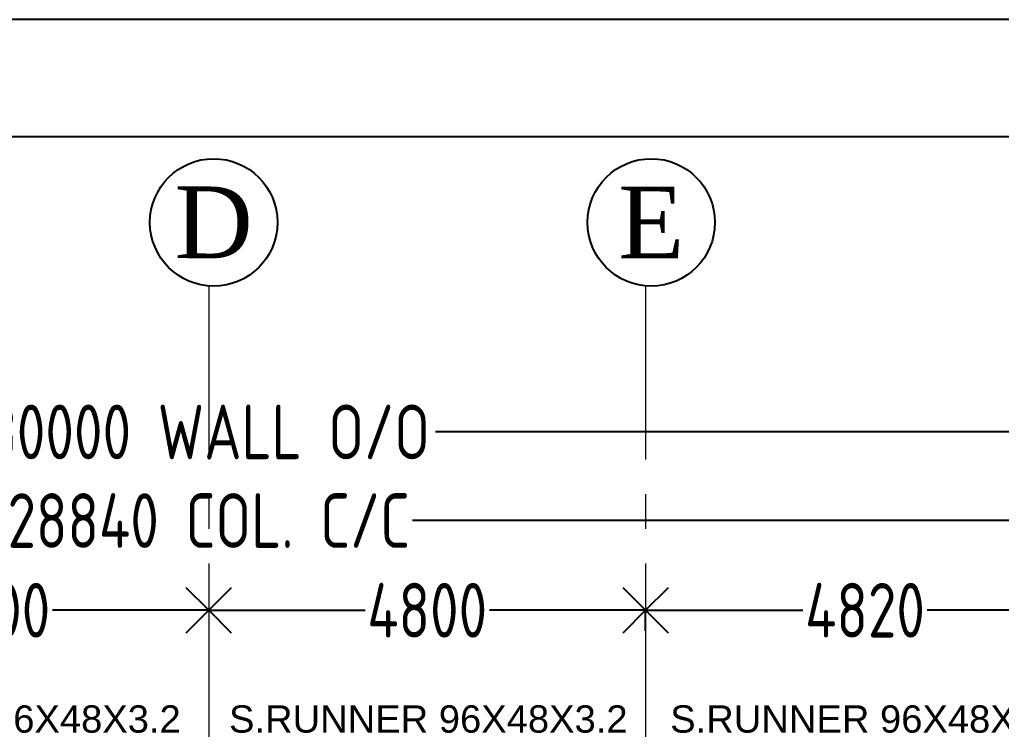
# Model space of a CAD drawing. Header units: millimetres. Extents: x 3470347 to 5996549, y -3470518 to 17149644.
# Drawn here: x 4845416 to 4856201, y 6641144 to 6649016 of the extents above; entities that cross this region are included whole.
import ezdxf
from ezdxf.enums import TextEntityAlignment as Align

# ---------------------------------------------------------------- set-up
doc = ezdxf.new("R2010")
doc.units = ezdxf.units.MM
doc.header["$MEASUREMENT"] = 0
doc.header["$PDMODE"] = 35
doc.header["$PDSIZE"] = -5
doc.linetypes.add('CENTER', pattern=[50.8, 31.75, -6.35, 6.35, -6.35])
doc.layers.get('0').update_dxf_attribs({"linetype": 'CONTINUOUS', "lineweight": 25})
doc.layers.get('DEFPOINTS').update_dxf_attribs({"linetype": 'CONTINUOUS', "lineweight": 25})
doc.layers.add('BOLT', color=1, linetype='CONTINUOUS')
doc.layers.add('YQ_AXIS', color=4, linetype='CONTINUOUS')
for name, color, linetype, lineweight in [('CENTER', 8, 'CENTER', 0), ('rRCC 2', 40, 'CONTINUOUS', 15), ('SHEET', 7, 'CONTINUOUS', 15)]:
    doc.layers.add(name, color=color, linetype=linetype, lineweight=lineweight)
doc.styles.add('Aerial', font='times.ttf')
doc.styles.add('DIM', font='geniso.shx', dxfattribs={"width": 0.85})
doc.styles.add('PDF Arial', font='arial.ttf')
doc.dimstyles.new('ST-100', dxfattribs={"dimscale": 100, "dimtxt": 7, "dimasz": 5, "dimexe": 0.18, "dimexo": 0.0625, "dimgap": 0.2, "dimtad": 0, "dimdec": 0, "dimzin": 0, "dimdsep": 46, "dimtxsty": 'DIM', "dimblk": 'OPEN90', "dimcen": 0.09, "dimclrd": 256, "dimclrt": 7, "dimadec": 0, "dimazin": 0, "dimtfac": 1, "dimtdec": 0, "dimtofl": 0, "dimtmove": 0, "dimatfit": 3, "dimldrblk": 'OPEN90', "dimfxl": 1, "dimtolj": 1, "dimtzin": 0, "dimlwd": -1, "dimarcsym": 0})

# ---------------------------------------------------------------- blocks, each defined once
blk = doc.blocks.new('_Open90')
at = {"color": 0, "linetype": 'ByBlock', "lineweight": -2}
for p, q in [((-0.5, 0.5), (0, 0)), ((0, 0), (-1, 0)), ((0, 0), (-0.5, -0.5))]:
    blk.add_line(p, q, dxfattribs=at)
blk = doc.blocks.new('*D1788')
at = {"layer": 'BOLT', "color": 0, "lineweight": -2}
for p, q in [((4833073, 6643520), (4833073, 6643532)), ((4861913, 6643520), (4861913, 6643532))]:
    blk.add_line(p, q, dxfattribs=at)
at = {"layer": 'BOLT'}
for p, q in [((4833573, 6643514), (4845254, 6643514)), ((4861413, 6643514), (4849731, 6643514))]:
    blk.add_line(p, q, dxfattribs=at)
at = {"layer": 'DEFPOINTS', "color": 0}
for p in [(4833073, 6643514), (4861913, 6643514), (4861913, 6643514)]:
    blk.add_point(p, dxfattribs=at)
at = {"layer": 'BOLT', "xscale": 500, "yscale": 500, "zscale": 500, "rotation": 180}
blk.add_blockref('_Open90', (4833073, 6643514), dxfattribs=at)
at = {"layer": 'BOLT', "xscale": 500, "yscale": 500, "zscale": 500}
blk.add_blockref('_Open90', (4861913, 6643514), dxfattribs=at)
at = {"layer": 'BOLT', "color": 7, "insert": (4847493, 6643514), "char_height": 600, "attachment_point": 5, "style": 'DIM'}
blk.add_mtext('\\A1;28840 COL. C/C', dxfattribs=at)
blk = doc.blocks.new('*D1790')
at = {"layer": 'BOLT', "color": 0, "lineweight": -2}
for p, q in [((4832493, 6641114), (4832493, 6644505)), ((4862493, 6641114), (4862493, 6644505))]:
    blk.add_line(p, q, dxfattribs=at)
at = {"layer": 'BOLT'}
for p, q in [((4832993, 6644487), (4844999, 6644487)), ((4861993, 6644487), (4849986, 6644487))]:
    blk.add_line(p, q, dxfattribs=at)
at = {"layer": 'DEFPOINTS', "color": 0}
for p in [(4862493, 6644487), (4832493, 6641107), (4862493, 6641107)]:
    blk.add_point(p, dxfattribs=at)
at = {"layer": 'BOLT', "xscale": 500, "yscale": 500, "zscale": 500, "rotation": 180}
blk.add_blockref('_Open90', (4832493, 6644487), dxfattribs=at)
at = {"layer": 'BOLT', "xscale": 500, "yscale": 500, "zscale": 500}
blk.add_blockref('_Open90', (4862493, 6644487), dxfattribs=at)
at = {"layer": 'BOLT', "color": 7, "insert": (4847493, 6644487), "char_height": 600, "attachment_point": 5, "style": 'DIM'}
blk.add_mtext('\\A1;30000 WALL O/O', dxfattribs=at)
blk = doc.blocks.new('*D1792')
at = {"layer": 'BOLT', "color": 0, "lineweight": -2}
for p, q in [((4842693, 6642535), (4842693, 6642547)), ((4847493, 6642535), (4847493, 6642547))]:
    blk.add_line(p, q, dxfattribs=at)
at = {"layer": 'BOLT'}
for p, q in [((4843193, 6642529), (4844410, 6642529)), ((4846993, 6642529), (4845776, 6642529))]:
    blk.add_line(p, q, dxfattribs=at)
at = {"layer": 'DEFPOINTS', "color": 0}
for p in [(4842693, 6642529), (4847493, 6642529), (4847493, 6642529)]:
    blk.add_point(p, dxfattribs=at)
at = {"layer": 'BOLT', "xscale": 500, "yscale": 500, "zscale": 500, "rotation": 180}
blk.add_blockref('_Open90', (4842693, 6642529), dxfattribs=at)
at = {"layer": 'BOLT', "xscale": 500, "yscale": 500, "zscale": 500}
blk.add_blockref('_Open90', (4847493, 6642529), dxfattribs=at)
at = {"layer": 'BOLT', "color": 7, "insert": (4845093, 6642529), "char_height": 600, "attachment_point": 5, "style": 'DIM'}
blk.add_mtext('\\A1;4800', dxfattribs=at)
blk = doc.blocks.new('*D1795')
at = {"layer": 'BOLT', "color": 0, "lineweight": -2}
for p, q in [((4847493, 6642522), (4847493, 6642511)), ((4852293, 6642522), (4852293, 6642511))]:
    blk.add_line(p, q, dxfattribs=at)
at = {"layer": 'BOLT'}
for p, q in [((4847993, 6642529), (4849210, 6642529)), ((4851793, 6642529), (4850576, 6642529))]:
    blk.add_line(p, q, dxfattribs=at)
at = {"layer": 'DEFPOINTS', "color": 0}
for p in [(4847493, 6642529), (4847493, 6642529), (4852293, 6642529)]:
    blk.add_point(p, dxfattribs=at)
at = {"layer": 'BOLT', "xscale": 500, "yscale": 500, "zscale": 500, "rotation": 180}
blk.add_blockref('_Open90', (4847493, 6642529), dxfattribs=at)
at = {"layer": 'BOLT', "xscale": 500, "yscale": 500, "zscale": 500}
blk.add_blockref('_Open90', (4852293, 6642529), dxfattribs=at)
at = {"layer": 'BOLT', "color": 7, "insert": (4849893, 6642529), "char_height": 600, "attachment_point": 5, "style": 'DIM'}
blk.add_mtext('\\A1;4800', dxfattribs=at)
blk = doc.blocks.new('*D1796')
at = {"layer": 'BOLT', "color": 0, "lineweight": -2}
for p, q in [((4852293, 6642304), (4852293, 6642547)), ((4857113, 6642304), (4857113, 6642547))]:
    blk.add_line(p, q, dxfattribs=at)
at = {"layer": 'BOLT'}
for p, q in [((4852793, 6642529), (4854020, 6642529)), ((4856613, 6642529), (4855386, 6642529))]:
    blk.add_line(p, q, dxfattribs=at)
at = {"layer": 'DEFPOINTS', "color": 0}
for p in [(4852293, 6642529), (4852293, 6642298), (4857113, 6642298)]:
    blk.add_point(p, dxfattribs=at)
at = {"layer": 'BOLT', "xscale": 500, "yscale": 500, "zscale": 500, "rotation": 180}
blk.add_blockref('_Open90', (4852293, 6642529), dxfattribs=at)
at = {"layer": 'BOLT', "xscale": 500, "yscale": 500, "zscale": 500}
blk.add_blockref('_Open90', (4857113, 6642529), dxfattribs=at)
at = {"layer": 'BOLT', "color": 7, "insert": (4854703, 6642529), "char_height": 600, "attachment_point": 5, "style": 'DIM'}
blk.add_mtext('\\A1;4820', dxfattribs=at)

msp = doc.modelspace()

# ---------------------------------------------------------------- linework, layer by layer
at = {"color": 192, "lineweight": 25, "elevation": 0}
msp.add_lwpolyline([(4824379.69, 6601077.16), (4892178.93, 6601077.16), (4892178.93, 6649016.07), (4824379.69, 6649016.07)], close=True, dxfattribs=at)
at = {"layer": 'CENTER', "color": 8, "ltscale": 60}
for p, q in [((4847492.87, 6646090.98, 0), (4847492.87, 6608276.48, 0)), ((4852292.54, 6646090.98, 0), (4852292.54, 6608276.48, 0))]:
    msp.add_line(p, q, dxfattribs=at)
at = {"layer": 'SHEET', "color": 220, "lineweight": 25, "elevation": 0}
msp.add_lwpolyline([(4825671.11, 6602366.16), (4890887.51, 6602366.16), (4890887.51, 6647727.08), (4825671.11, 6647727.08)], close=True, dxfattribs=at)
at = {"layer": 'YQ_AXIS', "color": 8}
for centre in [(4847547.69, 6646788.83, 0), (4852354.35, 6646788.83, 0)]:
    msp.add_circle(centre, 700, dxfattribs=at)

# ---------------------------------------------------------------- texts
at = {"layer": 'rRCC 2', "style": 'PDF Arial'}
for p in [(4844996.48, 6641334.69, 0), (4849905.27, 6641334.69, 0), (4854752.11, 6641334.69, 0)]:
    msp.add_text('S.RUNNER 96X48X3.2', height=300, dxfattribs=at).set_placement(p, align=Align.MIDDLE_CENTER)
at = {"layer": 'YQ_AXIS', "color": 8, "style": 'Aerial'}
for s, p in [('D', (4847547.69, 6646788.83, 0)), ('E', (4852354.35, 6646788.83, 0))]:
    msp.add_text(s, height=787.5, dxfattribs=at).set_placement(p, align=Align.MIDDLE)

# ---------------------------------------------------------------- dimensions: what is measured, and where the dimension line sits
at = {"layer": 'BOLT'}
for base, p1, p2, text, picture, middle in [((4862492.87, 6644486.97, 0), (4832492.87, 6641107.26, 0), (4862492.87, 6641107.26, 0), '<> WALL O/O', '*D1790', (4847492.87, 6644486.97, 0)), ((4861912.87, 6643514.22, 0), (4833072.87, 6643514.22, 0), (4861912.87, 6643514.22, 0), '<> COL. C/C', '*D1788', (4847492.87, 6643514.22, 0))]:
    dim = msp.add_linear_dim(base=base, p1=p1, p2=p2, text=text, dimstyle='ST-100', override={"dimtxt": 6, "dimtxsty": 'DIM', "dimblk": 'Open90', "dimtmove": 1}, dxfattribs=at)
    dim.commit()
    dim.dimension.update_dxf_attribs({"geometry": picture, "text_midpoint": middle})
dim = msp.add_linear_dim(base=(4847492.87, 6642528.53, 0), p1=(4842693.2, 6642528.53, 0), p2=(4847492.87, 6642528.53, 0), dimstyle='ST-100', override={"dimtxt": 6, "dimblk": 'Open90', "dimtmove": 1}, dxfattribs=at)
dim.commit()
dim.dimension.update_dxf_attribs({"geometry": '*D1792', "text_midpoint": (4845093.04, 6642528.53, 0)})
for base, p1, p2, picture, middle in [((4847492.87, 6642528.53, 0), (4852292.54, 6642528.53, 0), (4847492.87, 6642528.53, 0), '*D1795', (4849892.7, 6642528.53, 0)), ((4852292.64, 6642528.53), (4857113.1, 6642298.2, 0), (4852292.64, 6642298.2, 0), '*D1796', (4854702.87, 6642528.53))]:
    dim = msp.add_linear_dim(base=base, p1=p1, p2=p2, angle=180, dimstyle='ST-100', override={"dimtxt": 6, "dimblk": 'Open90', "dimtmove": 1}, dxfattribs=at)
    dim.commit()
    dim.dimension.update_dxf_attribs({"geometry": picture, "text_midpoint": middle})

doc.saveas('drawing.dxf')
